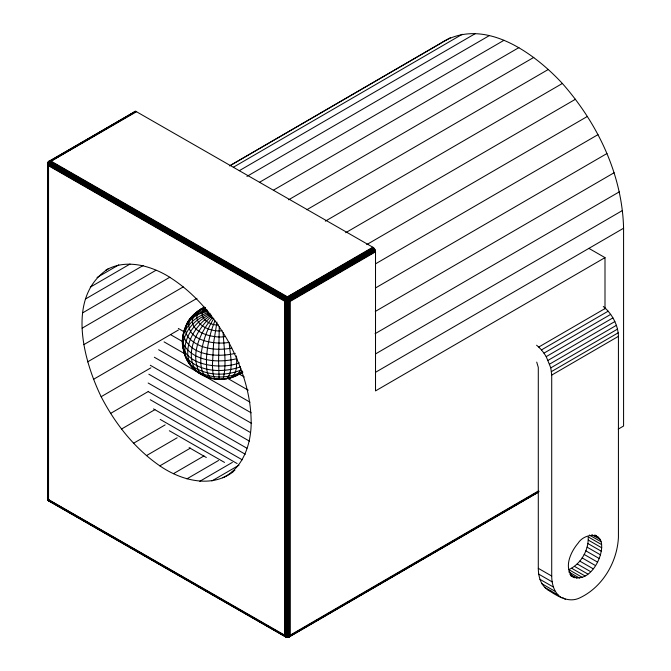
<?xml version="1.0" encoding="UTF-8"?>
<svg xmlns="http://www.w3.org/2000/svg" width="671" height="671" viewBox="0 0 671 671"><rect width="100%" height="100%" fill="white"/><g stroke="black" fill="none" stroke-linecap="round" stroke-linejoin="round"><path stroke-width="1.01" d="M372.833 247.205L287.44 296.8L288.622 301.967L288.622 635.739C289.117 637.66 286.584 638.071 287.456 635.848L287.44 296.8L51.206 161.233L49.629 160.914L48.471 161.778L48.178 162.575L49.033 161.258L135.768 111.311L373.252 247.482L374.728 249.201L375.517 251.835L375.517 390.908L604.999 257.622L588.886 248.379M219.266 326.878L218.578 360.939L219.132 379.534L230.296 378.159L242.885 372.137M233.575 471.478C211.482 488.756 180.96 480.461 159.849 465.859C134.603 448.463 115.169 423.778 101.153 396.704C83.17 359.497 66.085 296.246 108.383 268.719M219.132 379.534C201.929 379.358 184.189 365.326 183.544 347.637M209.964 377.798C200.948 376.842 200.637 364.898 200.814 357.92C201.761 344.013 206.341 330.392 213.764 318.608C210.803 317.635 207.23 315.211 207.825 311.646C174.561 316.393 175.626 362.491 202.332 374.829M48.522 162.776L48.555 162.315M375.517 251.835L290.124 301.43L288.044 302.051L285.737 301.841L47.842 165.318L48.48 163.313L50.166 161.686L136.599 111.638M287.263 637.039L285.871 637.073L49.05 501.162L48.002 499.996L47.834 163.338L48.471 161.703L50.166 161.074L51.206 161.233L49.319 163.229L48.538 165.871L48.538 499.643C52.346 504.407 46.022 498.738 47.834 497.11L48.002 500.105L50.166 501.346M47.842 165.318L48.295 163.053L51.206 161.233L49.402 161.065L48.195 162.038M47.473 164.672L48.564 162.382L51.206 161.233C49.025 160.52 46.785 162.902 47.616 164.999M582.252 577.337L568.832 569.629C580.935 563.976 588.878 550.17 588.19 536.892L601.61 544.6C602.91 559.128 587.729 585.531 570.761 575.668M47.423 164.328L48.471 161.703M49.637 501.505L48.488 500.65L48.153 499.383L48.153 165.611L49.05 163.045L51.206 161.233C49.436 160.713 46.358 162.961 48.832 164.303L285.921 300.222L289.83 299.862L375.223 250.266M47.607 497.429L47.876 499.811L50.057 501.145M48.295 499.367L48.824 500.985M49.092 500.205L49.822 501.43M184.039 332.053C185.825 320.973 194.565 312.275 204.16 307.184M288.136 637.383L287.624 637.039L287.792 637.433L288.044 302.051L287.44 296.8L285.552 298.805L284.772 301.438L284.772 635.219L285.284 636.737L286.433 637.224M216.959 322.097L213.613 342.747L212.397 365.611L213.009 373.747L214.393 378.41L215.324 379.266L218.352 379.232M538.746 492.028L289.016 637.073L290.124 635.202L290.124 301.43L289.335 298.796L287.44 296.8L285.871 298.956L285.225 301.665L285.225 635.437L286.14 637.207M287.809 637.249L289.251 636.905L289.679 635.429L289.679 301.656L289.025 298.956L287.44 296.8L286.861 302.051L286.861 635.823L287.096 637.433L287.347 637.056M240.839 368.463C239.79 372.799 236.351 377.203 231.554 377.245M183.527 333.906C174.141 364.772 219.123 370.719 239.362 362.894M214.905 320.83C209.906 333.101 207.087 346.261 206.416 359.488C206.777 365.787 205.485 374.754 211.642 378.637M48.295 161.963L49.05 163.758L286.056 299.652L289.612 299.325L375.005 249.729M187.746 323.17L188.836 320.579L191.025 318.448M134.041 112.309L135.022 111.319M231.789 348.073C216.733 350.916 198.138 349.214 187.771 336.649C180.197 324.311 194.54 311.965 204.99 307.503L201.451 308.761C186.941 321.937 210.283 332.866 222.009 330.686M287.976 637.207L288.84 637.056L289.167 635.613L289.167 301.833L287.44 296.8L286.282 301.975L286.282 635.747L286.5 637.165L287.079 637.249M47.876 162.617L47.515 164.185L48.572 165.368L285.754 301.338L290.09 300.927L375.483 251.331M186.463 325.712C181.656 332.439 182.831 341.078 183.133 348.819M193.206 315.638L194.179 314.246L201.451 308.761M47.784 162.726L135.768 111.311M48.824 161.434L48.564 162.382L49.319 163.229L286.232 299.081L289.335 298.796L374.728 249.201M47.876 162.86L47.616 498.779L48.48 500.717M47.834 163.338L47.658 499.383M47.876 497.605L47.515 498.922L48.673 500.524L286.76 637.148M197.249 312.518L198.44 310.967L204.772 307.293M287.44 296.8L285.737 301.841L285.737 635.613L286.056 637.056L287.18 637.4M212.111 317.928C200.327 332.413 189.734 354.657 199.614 372.631C211.491 381.648 230.044 380.398 242.315 372.304M222.73 477.777C242.575 468.517 250.442 445.661 251.147 425.137C251.659 395.286 241.879 366.215 227.645 340.289C212.648 314.397 192.552 290.845 166.66 275.378C148.501 265.028 124.814 258.939 105.674 270.296M236.276 375.718L240.176 373.713L242.206 371.717M210.669 317.106C196.737 329.637 184.265 352.812 195.907 370.501C209.578 378.696 228.023 379.224 242.013 371.541M49.402 161.065L49.008 162.021L49.637 162.734L286.433 298.536L289.016 298.293L374.41 248.698M285.284 636.737L287.171 637.022M48.723 161.468L49.629 160.914M48.471 161.778L135.374 111.269M49.989 160.864L49.486 161.568L49.998 162.273L286.668 298.025L288.656 297.84L374.049 248.245M50.375 160.906L50.384 161.862L286.911 297.555L288.27 297.429L373.655 247.834M211.214 315.135C195.387 324.823 181.908 345.884 190.304 364.445C203.934 375.81 224.148 376.406 240.252 370.4L242.005 370.837M136.179 111.428L50.644 161.376L287.171 297.144L373.252 247.482M230.774 165.192L439.757 43.808C482.432 15.542 533.26 52.061 562.373 83.472C597.517 123.313 622.277 174.485 623.577 228.232L623.577 426.018L618.243 429.121M229.574 165.922L450.325 37.71M233.391 167.213L462.277 34.271M239.27 170.694L475.395 33.55M246.928 176.398L489.385 35.571M259.719 182.168L503.98 40.294M97.06 277.492L118.759 264.886M90.258 287.154L130.031 264.047M85.435 299.031L143.284 265.431M273.709 190.019L518.884 47.616M82.709 312.82L155.932 270.287M288.614 199.799L533.78 57.396M82.164 328.161L169.847 277.232M306.823 209.729L548.375 69.423M83.808 344.651L183.242 286.903M325.343 221.145L562.373 83.472M87.591 361.879L196.972 298.343M345.691 232.703L575.483 99.233M93.428 379.375L178.394 330.023M101.153 396.704L150.874 367.834M366.702 244.613L587.444 116.402M375.383 250.803L289.998 300.398L285.812 300.793L48.673 164.84C46.098 163.472 49.352 160.897 51.206 161.233M110.581 413.42L148.551 391.361M375.45 263.888L598.004 134.628M121.459 429.071L154.909 409.645M375.357 288.044L606.953 153.525M133.512 443.271L165.15 424.894M375.274 311.453L614.116 172.732M146.421 455.634L177.152 437.786M375.072 333.713L619.333 191.839M159.849 465.859L190.396 448.119M375.534 353.919L622.512 210.468M173.462 473.667L204.009 455.928M186.89 478.868L218.528 460.491M375.668 372.22L623.577 228.232M199.799 481.308L232.342 462.411M211.851 480.948L238.968 465.196M232.158 471.889L234.867 470.312M536.582 345.23L538.729 347.058L605.443 308.316C612.908 315.672 618.117 325.745 618.427 336.339L618.427 537.286C617.253 562.063 602.592 587.1 579.853 597.844C568.563 603.439 557.291 596.066 548.064 589.977C540.734 585.506 538.327 576.423 538.293 568.329L538.293 367.381L536.725 362.105M538.729 347.058L541.455 349.918L608.161 311.176M541.455 349.918L543.971 353.139L610.677 314.389M561.484 597.676C554.154 593.206 551.755 584.122 551.713 576.037L551.713 375.089L550.799 367.876L546.211 356.628L612.925 317.886M548.123 360.31L614.837 321.56M549.666 364.085L616.381 325.343M550.799 367.876L617.505 329.125M551.487 371.566L618.192 332.824M551.713 375.089L618.427 336.339M538.041 491.214L290.124 635.202L287.456 635.848L284.772 635.219L48.538 499.643L47.423 498.1M538.914 491.147L290.09 635.672L287.456 636.309L284.806 635.68L47.658 499.249M289.176 636.553L538.813 491.566M538.654 491.918L288.228 637.299M289.998 636.083L287.448 636.695L284.907 636.091M289.83 636.443L287.448 637.014L285.066 636.452M288.756 637.198L289.612 636.729M197.308 311.495L198.44 310.967M210.468 314.254C194.766 321.459 181.153 339.132 185.884 357.081C198.977 372.304 222.755 373.093 240.57 366.819M207.75 312.812C196.905 316.175 186.932 324.009 183.368 335.081C189.348 355.848 217.547 357.635 235.295 353.365M205.511 307.981L201.065 309.574L205.334 308.534C195.823 316.578 210.006 326.039 218.352 324.873M289.251 636.905L287.624 637.274M288.455 637.307L289.025 637.098M209.981 313.315C196.695 317.886 184.852 329.302 183.133 343.711C193.189 361.904 218.587 363.187 236.695 358.717L236.469 355.932M287.976 637.358L288.664 637.224M235.001 375.844L236.888 375.458M207.322 310.681C200.629 311.612 194.229 314.665 189.625 319.664C183.342 340.423 215.03 345.129 229.155 342.344M287.716 637.4L288.278 637.316M225.347 336.523C213.034 339.04 183.644 331.231 194.967 313.785L199.111 311.487L206.903 309.65M287.926 637.224L286.97 637.232M227.981 378.243L230.296 378.159C237.215 374.737 236.544 365.284 236.695 358.717M238.515 373.495L240.176 373.713M287.263 637.274L286.056 637.056M205.049 376.389L206.735 376.624M50.099 501.245C49.109 501.715 47.356 499.308 48.564 500.046M214.477 378.771L216.381 379.098M286.232 637.232L286.76 637.391M49.486 500.851L50.04 501.036M601.61 544.6C600.83 530.987 583.527 534.292 578.201 543.049C570.862 551.637 563.523 566.97 572.548 576.691M548.064 589.977L551.243 591.277M199.295 372.606C192.77 368.891 187.368 362.298 185.397 355.034M594.816 534.988L596.611 536.012M594.9 535.332L598.482 537.387M591.906 534.695L599.958 539.316M589.381 535.064L601.015 541.74M588.308 540.096L601.736 547.804M587.947 543.56L601.375 551.26M587.125 547.175L600.545 554.875M585.85 550.841L599.27 558.54M584.164 554.447L597.593 562.147M582.126 557.903L595.546 565.603M178.318 328.454L183.745 331.575M579.778 561.099L593.206 568.798M577.203 563.942L590.623 571.65M171.004 334.913L182.764 341.665M238.868 373.864L244.294 376.976M574.468 566.358L587.888 574.057M571.65 568.27L585.07 575.978M568.773 571.935L579.518 578.1M569.78 574.141L576.934 578.251M164.093 341.9L184.902 353.843M227.435 378.251L248.245 390.195M571.013 575.718L574.594 577.773M158.65 349.742L250.04 402.189M538.293 568.329L551.713 576.037M538.704 574.133L552.124 581.841M154.338 357.249L251.164 412.816M539.929 579.325L553.349 587.024M541.925 583.762L555.353 591.461M544.667 587.335L558.087 595.043M562.784 597.76L565.468 599.304M150.296 365.267L251.642 423.426M148.845 374.233L250.191 432.392M148.174 383.024L249.52 441.183M148.257 391.621L246.894 448.22M150.287 399.74L245.301 454.267M153.542 408.907L242.214 459.803M160.193 419.417L237.106 463.552M169.335 430.748L224.525 462.42M189.121 447.624L206.316 457.496M286.232 637.123L48.488 500.65M49.008 500.398L49.511 500.692M48.74 500.952L49.319 501.38M603.288 306.488L605.443 308.316M189.029 362.441L190.53 363.867M543.971 353.139L546.211 356.628M47.876 499.199L47.465 497.756M183.368 350.254L184.986 354.078M229.297 343.367C229.868 354.716 234.447 369.427 226.723 378.972L222.302 379.232L222.965 379.434C227.066 364.462 223.812 348.073 223.166 332.69M604.999 257.622L604.999 308.912"/></g></svg>
